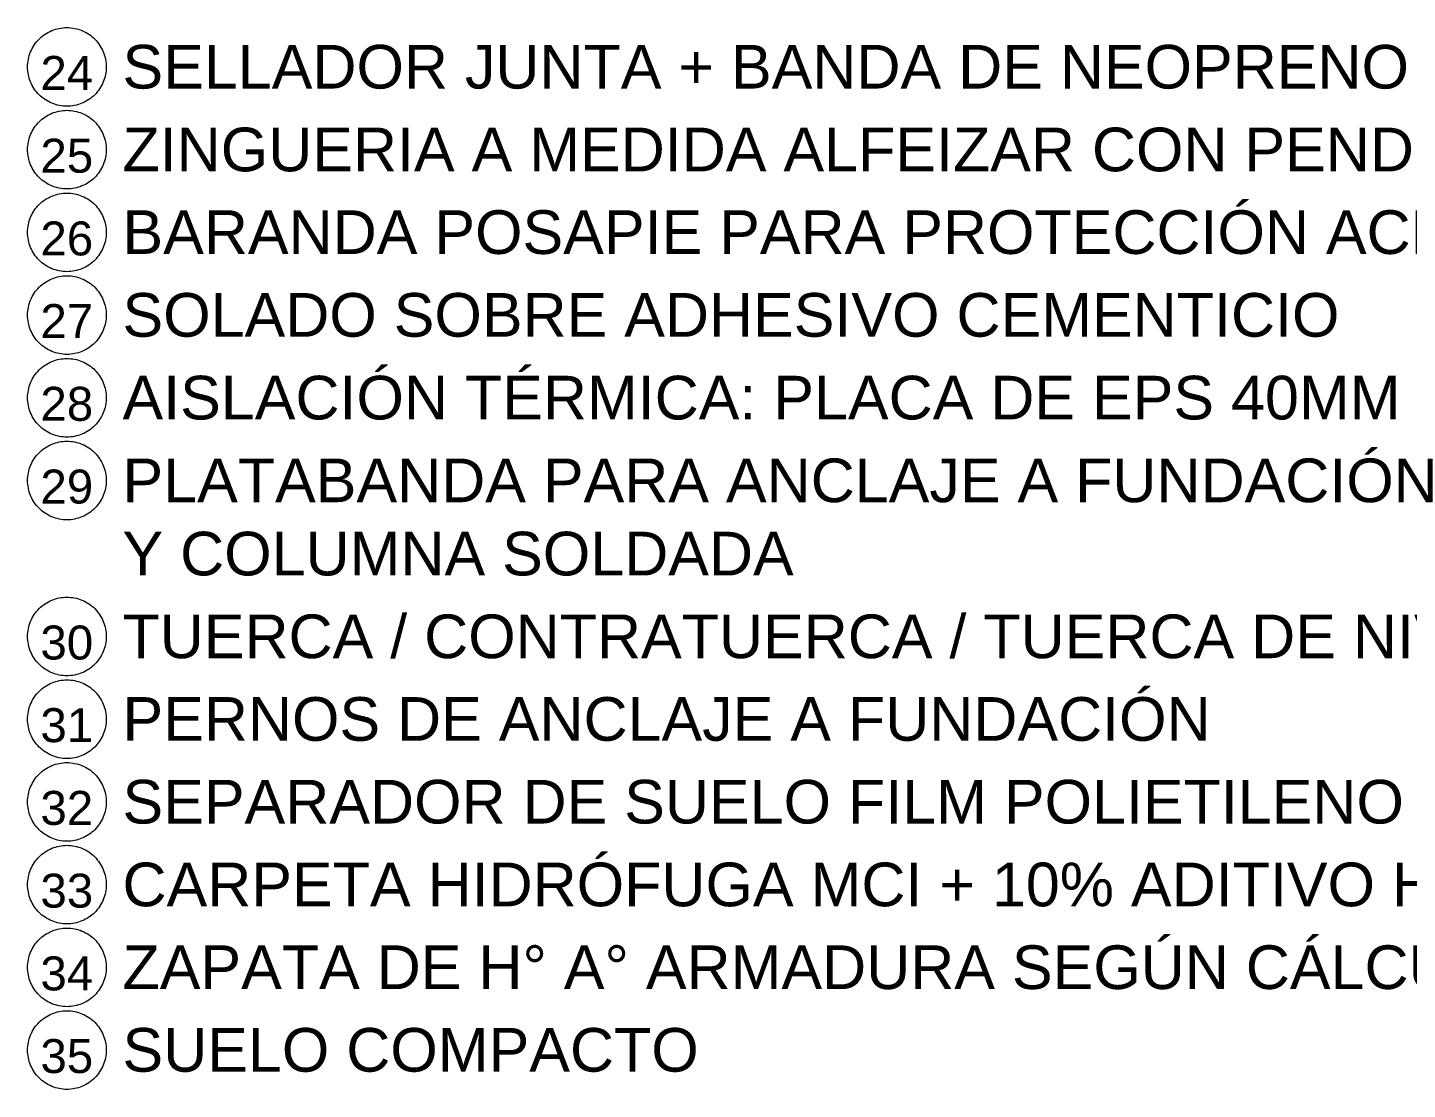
# Model space of a CAD drawing. Header units: millimetres. Extents: x 0 to 297, y 0 to 420.
# Drawn here: x 200.5 to 251.4, y 82.1 to 121.2 of the extents above; entities that cross this region are included whole.
import ezdxf

# ---------------------------------------------------------------- set-up
doc = ezdxf.new("R2010")
doc.units = ezdxf.units.MM
doc.layers.add('1-CORTE-LINEAS', color=7, linetype='Continuous')
doc.layers.add('3-REFERENCIAS', color=7, linetype='Continuous')
doc.styles.add('ARIAL', font='arial.ttf')

msp = doc.modelspace()

# ---------------------------------------------------------------- linework, layer by layer
at = {"layer": '1-CORTE-LINEAS', "color": 7, "lineweight": 15}
for points in [[(203.399, 119.752), (203.397, 119.681), (203.392, 119.61), (203.383, 119.539), (203.371, 119.469), (203.356, 119.4), (203.337, 119.331), (203.314, 119.264), (203.289, 119.197), (203.26, 119.132), (203.228, 119.069), (203.193, 119.007), (203.155, 118.947), (203.114, 118.888), (203.07, 118.832), (203.024, 118.778), (202.974, 118.727), (202.923, 118.678), (202.869, 118.631), (202.813, 118.588), (202.755, 118.547), (202.694, 118.508), (202.633, 118.473), (202.569, 118.441), (202.504, 118.413), (202.437, 118.387), (202.37, 118.365), (202.301, 118.346), (202.232, 118.33), (202.162, 118.318), (202.091, 118.309), (202.02, 118.304), (201.949, 118.302), (201.878, 118.304), (201.807, 118.309), (201.736, 118.318), (201.666, 118.33), (201.597, 118.346), (201.528, 118.365), (201.461, 118.387), (201.394, 118.413), (201.329, 118.441), (201.266, 118.473), (201.204, 118.508), (201.144, 118.547), (201.085, 118.588), (201.029, 118.631), (200.975, 118.678), (200.924, 118.727), (200.875, 118.778), (200.828, 118.832), (200.784, 118.888), (200.743, 118.947), (200.705, 119.007), (200.67, 119.069), (200.638, 119.132), (200.609, 119.197), (200.584, 119.264), (200.562, 119.331), (200.543, 119.4), (200.527, 119.469), (200.515, 119.539), (200.506, 119.61), (200.501, 119.681), (200.499, 119.752), (200.501, 119.823), (200.506, 119.894), (200.515, 119.965), (200.527, 120.035), (200.543, 120.105), (200.562, 120.173), (200.584, 120.241), (200.609, 120.307), (200.638, 120.372), (200.67, 120.436), (200.705, 120.498), (200.743, 120.558), (200.784, 120.616), (200.828, 120.672), (200.875, 120.726), (200.924, 120.777), (200.975, 120.827), (201.029, 120.873), (201.085, 120.917), (201.143, 120.958), (201.204, 120.996), (201.266, 121.031), (201.329, 121.063), (201.394, 121.092), (201.461, 121.117), (201.528, 121.14), (201.597, 121.159), (201.666, 121.174), (201.736, 121.186), (201.807, 121.195), (201.878, 121.2), (201.949, 121.202), (202.02, 121.2), (202.091, 121.195), (202.162, 121.186), (202.232, 121.174), (202.301, 121.159), (202.37, 121.14), (202.437, 121.117), (202.504, 121.092), (202.569, 121.063), (202.633, 121.031), (202.694, 120.996), (202.755, 120.958), (202.813, 120.917), (202.869, 120.873), (202.923, 120.827), (202.974, 120.777), (203.024, 120.726), (203.07, 120.672), (203.114, 120.616), (203.155, 120.558), (203.193, 120.498), (203.228, 120.436), (203.26, 120.372), (203.289, 120.307), (203.314, 120.241), (203.337, 120.173), (203.356, 120.105), (203.371, 120.035), (203.383, 119.965), (203.392, 119.894), (203.397, 119.823), (203.399, 119.752)], [(203.399, 116.702), (203.397, 116.631), (203.392, 116.56), (203.383, 116.489), (203.371, 116.419), (203.356, 116.35), (203.337, 116.281), (203.314, 116.214), (203.289, 116.147), (203.26, 116.082), (203.228, 116.019), (203.193, 115.957), (203.155, 115.897), (203.114, 115.838), (203.07, 115.782), (203.024, 115.728), (202.974, 115.677), (202.923, 115.628), (202.869, 115.581), (202.813, 115.538), (202.755, 115.497), (202.694, 115.458), (202.633, 115.423), (202.569, 115.391), (202.504, 115.363), (202.437, 115.337), (202.37, 115.315), (202.301, 115.296), (202.232, 115.28), (202.162, 115.268), (202.091, 115.259), (202.02, 115.254), (201.949, 115.252), (201.878, 115.254), (201.807, 115.259), (201.736, 115.268), (201.666, 115.28), (201.597, 115.296), (201.528, 115.315), (201.461, 115.337), (201.394, 115.363), (201.329, 115.391), (201.266, 115.423), (201.204, 115.458), (201.144, 115.497), (201.085, 115.538), (201.029, 115.581), (200.975, 115.628), (200.924, 115.677), (200.875, 115.728), (200.828, 115.782), (200.784, 115.838), (200.743, 115.897), (200.705, 115.957), (200.67, 116.019), (200.638, 116.082), (200.609, 116.147), (200.584, 116.214), (200.562, 116.281), (200.543, 116.35), (200.527, 116.419), (200.515, 116.489), (200.506, 116.56), (200.501, 116.631), (200.499, 116.702), (200.501, 116.773), (200.506, 116.844), (200.515, 116.915), (200.527, 116.985), (200.543, 117.055), (200.562, 117.123), (200.584, 117.191), (200.609, 117.257), (200.638, 117.322), (200.67, 117.386), (200.705, 117.448), (200.743, 117.508), (200.784, 117.566), (200.828, 117.622), (200.875, 117.676), (200.924, 117.727), (200.975, 117.777), (201.029, 117.823), (201.085, 117.867), (201.143, 117.908), (201.204, 117.946), (201.266, 117.981), (201.329, 118.013), (201.394, 118.042), (201.461, 118.067), (201.528, 118.09), (201.597, 118.109), (201.666, 118.124), (201.736, 118.136), (201.807, 118.145), (201.878, 118.15), (201.949, 118.152), (202.02, 118.15), (202.091, 118.145), (202.162, 118.136), (202.232, 118.124), (202.301, 118.109), (202.37, 118.09), (202.437, 118.067), (202.504, 118.042), (202.569, 118.013), (202.633, 117.981), (202.694, 117.946), (202.755, 117.908), (202.813, 117.867), (202.869, 117.823), (202.923, 117.777), (202.974, 117.727), (203.024, 117.676), (203.07, 117.622), (203.114, 117.566), (203.155, 117.508), (203.193, 117.448), (203.228, 117.386), (203.26, 117.322), (203.289, 117.257), (203.314, 117.191), (203.337, 117.123), (203.356, 117.055), (203.371, 116.985), (203.383, 116.915), (203.392, 116.844), (203.397, 116.773), (203.399, 116.702)], [(203.399, 113.652), (203.397, 113.581), (203.392, 113.51), (203.383, 113.44), (203.371, 113.369), (203.356, 113.3), (203.337, 113.231), (203.314, 113.164), (203.289, 113.097), (203.26, 113.032), (203.228, 112.969), (203.193, 112.907), (203.155, 112.847), (203.114, 112.788), (203.07, 112.732), (203.024, 112.679), (202.974, 112.627), (202.923, 112.578), (202.869, 112.531), (202.813, 112.488), (202.755, 112.447), (202.694, 112.408), (202.633, 112.373), (202.569, 112.341), (202.504, 112.313), (202.437, 112.287), (202.37, 112.265), (202.301, 112.246), (202.232, 112.23), (202.162, 112.218), (202.091, 112.209), (202.02, 112.204), (201.949, 112.202), (201.878, 112.204), (201.807, 112.209), (201.736, 112.218), (201.666, 112.23), (201.597, 112.246), (201.528, 112.265), (201.461, 112.287), (201.394, 112.313), (201.329, 112.341), (201.266, 112.373), (201.204, 112.408), (201.144, 112.447), (201.085, 112.488), (201.029, 112.531), (200.975, 112.578), (200.924, 112.627), (200.875, 112.679), (200.828, 112.732), (200.784, 112.788), (200.743, 112.847), (200.705, 112.907), (200.67, 112.969), (200.638, 113.032), (200.609, 113.097), (200.584, 113.164), (200.562, 113.231), (200.543, 113.3), (200.527, 113.369), (200.515, 113.44), (200.506, 113.51), (200.501, 113.581), (200.499, 113.652), (200.501, 113.723), (200.506, 113.794), (200.515, 113.865), (200.527, 113.935), (200.543, 114.005), (200.562, 114.073), (200.584, 114.141), (200.609, 114.207), (200.638, 114.272), (200.67, 114.336), (200.705, 114.398), (200.743, 114.458), (200.784, 114.516), (200.828, 114.572), (200.875, 114.626), (200.924, 114.677), (200.975, 114.727), (201.029, 114.773), (201.085, 114.817), (201.143, 114.858), (201.204, 114.896), (201.266, 114.931), (201.329, 114.963), (201.394, 114.992), (201.461, 115.017), (201.528, 115.04), (201.597, 115.059), (201.666, 115.074), (201.736, 115.086), (201.807, 115.095), (201.878, 115.1), (201.949, 115.102), (202.02, 115.1), (202.091, 115.095), (202.162, 115.086), (202.232, 115.074), (202.301, 115.059), (202.37, 115.04), (202.437, 115.017), (202.504, 114.992), (202.569, 114.963), (202.633, 114.931), (202.694, 114.896), (202.755, 114.858), (202.813, 114.817), (202.869, 114.773), (202.923, 114.727), (202.974, 114.677), (203.024, 114.626), (203.07, 114.572), (203.114, 114.516), (203.155, 114.458), (203.193, 114.398), (203.228, 114.336), (203.26, 114.272), (203.289, 114.207), (203.314, 114.141), (203.337, 114.073), (203.356, 114.005), (203.371, 113.935), (203.383, 113.865), (203.392, 113.794), (203.397, 113.723), (203.399, 113.652)], [(203.399, 110.602), (203.397, 110.531), (203.392, 110.46), (203.383, 110.39), (203.371, 110.319), (203.356, 110.25), (203.337, 110.181), (203.314, 110.114), (203.289, 110.047), (203.26, 109.982), (203.228, 109.919), (203.193, 109.857), (203.155, 109.797), (203.114, 109.738), (203.07, 109.682), (203.024, 109.628), (202.974, 109.577), (202.923, 109.528), (202.869, 109.481), (202.813, 109.438), (202.755, 109.397), (202.694, 109.358), (202.633, 109.323), (202.569, 109.291), (202.504, 109.263), (202.437, 109.237), (202.37, 109.215), (202.301, 109.196), (202.232, 109.18), (202.162, 109.168), (202.091, 109.159), (202.02, 109.154), (201.949, 109.152), (201.878, 109.154), (201.807, 109.159), (201.736, 109.168), (201.666, 109.18), (201.597, 109.196), (201.528, 109.215), (201.461, 109.237), (201.394, 109.263), (201.329, 109.291), (201.266, 109.323), (201.204, 109.358), (201.144, 109.397), (201.085, 109.438), (201.029, 109.481), (200.975, 109.528), (200.924, 109.577), (200.875, 109.628), (200.828, 109.682), (200.784, 109.738), (200.743, 109.797), (200.705, 109.857), (200.67, 109.919), (200.638, 109.982), (200.609, 110.047), (200.584, 110.114), (200.562, 110.181), (200.543, 110.25), (200.527, 110.319), (200.515, 110.39), (200.506, 110.46), (200.501, 110.531), (200.499, 110.602), (200.501, 110.673), (200.506, 110.744), (200.515, 110.815), (200.527, 110.885), (200.543, 110.955), (200.562, 111.023), (200.584, 111.091), (200.609, 111.157), (200.638, 111.222), (200.67, 111.286), (200.705, 111.348), (200.743, 111.408), (200.784, 111.466), (200.828, 111.522), (200.875, 111.576), (200.924, 111.628), (200.975, 111.677), (201.029, 111.723), (201.085, 111.767), (201.143, 111.808), (201.204, 111.846), (201.266, 111.881), (201.329, 111.913), (201.394, 111.942), (201.461, 111.967), (201.528, 111.99), (201.597, 112.009), (201.666, 112.024), (201.736, 112.036), (201.807, 112.045), (201.878, 112.05), (201.949, 112.052), (202.02, 112.05), (202.091, 112.045), (202.162, 112.036), (202.232, 112.024), (202.301, 112.009), (202.37, 111.99), (202.437, 111.967), (202.504, 111.942), (202.569, 111.913), (202.633, 111.881), (202.694, 111.846), (202.755, 111.808), (202.813, 111.767), (202.869, 111.723), (202.923, 111.677), (202.974, 111.628), (203.024, 111.576), (203.07, 111.522), (203.114, 111.466), (203.155, 111.408), (203.193, 111.348), (203.228, 111.286), (203.26, 111.222), (203.289, 111.157), (203.314, 111.091), (203.337, 111.023), (203.356, 110.955), (203.371, 110.885), (203.383, 110.815), (203.392, 110.744), (203.397, 110.673), (203.399, 110.602)], [(203.399, 107.552), (203.397, 107.481), (203.392, 107.41), (203.383, 107.34), (203.371, 107.269), (203.356, 107.2), (203.337, 107.131), (203.314, 107.064), (203.289, 106.997), (203.26, 106.932), (203.228, 106.869), (203.193, 106.807), (203.155, 106.747), (203.114, 106.688), (203.07, 106.632), (203.024, 106.579), (202.974, 106.527), (202.923, 106.478), (202.869, 106.431), (202.813, 106.388), (202.755, 106.347), (202.694, 106.308), (202.633, 106.273), (202.569, 106.241), (202.504, 106.213), (202.437, 106.187), (202.37, 106.165), (202.301, 106.146), (202.232, 106.13), (202.162, 106.118), (202.091, 106.109), (202.02, 106.104), (201.949, 106.102), (201.878, 106.104), (201.807, 106.109), (201.736, 106.118), (201.666, 106.13), (201.597, 106.146), (201.528, 106.165), (201.461, 106.187), (201.394, 106.213), (201.329, 106.241), (201.266, 106.273), (201.204, 106.308), (201.144, 106.347), (201.085, 106.388), (201.029, 106.431), (200.975, 106.478), (200.924, 106.527), (200.875, 106.578), (200.828, 106.632), (200.784, 106.688), (200.743, 106.747), (200.705, 106.807), (200.67, 106.869), (200.638, 106.932), (200.609, 106.997), (200.584, 107.064), (200.562, 107.131), (200.543, 107.2), (200.527, 107.269), (200.515, 107.34), (200.506, 107.41), (200.501, 107.481), (200.499, 107.552), (200.501, 107.623), (200.506, 107.694), (200.515, 107.765), (200.527, 107.835), (200.543, 107.905), (200.562, 107.973), (200.584, 108.041), (200.609, 108.107), (200.638, 108.172), (200.67, 108.236), (200.705, 108.298), (200.743, 108.358), (200.784, 108.416), (200.828, 108.472), (200.875, 108.526), (200.924, 108.578), (200.975, 108.627), (201.029, 108.673), (201.085, 108.717), (201.143, 108.758), (201.204, 108.796), (201.266, 108.831), (201.329, 108.863), (201.394, 108.892), (201.461, 108.917), (201.528, 108.94), (201.597, 108.959), (201.666, 108.974), (201.736, 108.986), (201.807, 108.995), (201.878, 109), (201.949, 109.002), (202.02, 109), (202.091, 108.995), (202.162, 108.986), (202.232, 108.974), (202.301, 108.959), (202.37, 108.94), (202.437, 108.917), (202.504, 108.892), (202.569, 108.863), (202.633, 108.831), (202.694, 108.796), (202.755, 108.758), (202.813, 108.717), (202.869, 108.673), (202.923, 108.627), (202.974, 108.577), (203.024, 108.526), (203.07, 108.472), (203.114, 108.416), (203.155, 108.358), (203.193, 108.298), (203.228, 108.236), (203.26, 108.172), (203.289, 108.107), (203.314, 108.041), (203.337, 107.973), (203.356, 107.905), (203.371, 107.835), (203.383, 107.765), (203.392, 107.694), (203.397, 107.623), (203.399, 107.552)], [(203.399, 104.502), (203.397, 104.431), (203.392, 104.36), (203.383, 104.29), (203.371, 104.219), (203.356, 104.15), (203.337, 104.081), (203.314, 104.014), (203.289, 103.947), (203.26, 103.882), (203.228, 103.819), (203.193, 103.757), (203.155, 103.697), (203.114, 103.638), (203.07, 103.582), (203.024, 103.529), (202.974, 103.477), (202.923, 103.428), (202.869, 103.381), (202.813, 103.338), (202.755, 103.297), (202.694, 103.259), (202.633, 103.223), (202.569, 103.192), (202.504, 103.163), (202.437, 103.137), (202.37, 103.115), (202.301, 103.096), (202.232, 103.08), (202.162, 103.068), (202.091, 103.059), (202.02, 103.054), (201.949, 103.052), (201.878, 103.054), (201.807, 103.059), (201.736, 103.068), (201.666, 103.08), (201.597, 103.096), (201.528, 103.115), (201.461, 103.137), (201.394, 103.163), (201.329, 103.192), (201.266, 103.223), (201.204, 103.259), (201.144, 103.297), (201.085, 103.338), (201.029, 103.381), (200.975, 103.428), (200.924, 103.477), (200.875, 103.529), (200.828, 103.582), (200.784, 103.638), (200.743, 103.697), (200.705, 103.757), (200.67, 103.819), (200.638, 103.882), (200.609, 103.947), (200.584, 104.014), (200.562, 104.081), (200.543, 104.15), (200.527, 104.219), (200.515, 104.29), (200.506, 104.36), (200.501, 104.431), (200.499, 104.502), (200.501, 104.573), (200.506, 104.644), (200.515, 104.715), (200.527, 104.785), (200.543, 104.855), (200.562, 104.923), (200.584, 104.991), (200.609, 105.057), (200.638, 105.122), (200.67, 105.186), (200.705, 105.248), (200.743, 105.308), (200.784, 105.366), (200.828, 105.422), (200.875, 105.476), (200.924, 105.527), (200.975, 105.577), (201.029, 105.623), (201.085, 105.667), (201.143, 105.708), (201.204, 105.746), (201.266, 105.781), (201.329, 105.813), (201.394, 105.842), (201.461, 105.867), (201.528, 105.89), (201.597, 105.909), (201.666, 105.924), (201.736, 105.936), (201.807, 105.945), (201.878, 105.95), (201.949, 105.952), (202.02, 105.95), (202.091, 105.945), (202.162, 105.937), (202.232, 105.924), (202.301, 105.909), (202.37, 105.89), (202.437, 105.867), (202.504, 105.842), (202.569, 105.813), (202.633, 105.781), (202.694, 105.746), (202.755, 105.708), (202.813, 105.667), (202.869, 105.623), (202.923, 105.577), (202.974, 105.528), (203.024, 105.476), (203.07, 105.422), (203.114, 105.366), (203.155, 105.308), (203.193, 105.248), (203.228, 105.186), (203.26, 105.122), (203.289, 105.057), (203.314, 104.991), (203.337, 104.923), (203.356, 104.855), (203.371, 104.785), (203.383, 104.715), (203.392, 104.644), (203.397, 104.573), (203.399, 104.502)], [(203.399, 98.752), (203.397, 98.681), (203.392, 98.61), (203.383, 98.54), (203.371, 98.469), (203.356, 98.4), (203.337, 98.331), (203.314, 98.264), (203.289, 98.197), (203.26, 98.132), (203.228, 98.069), (203.193, 98.007), (203.155, 97.947), (203.114, 97.888), (203.07, 97.832), (203.024, 97.779), (202.974, 97.727), (202.923, 97.678), (202.869, 97.631), (202.813, 97.588), (202.755, 97.547), (202.694, 97.509), (202.633, 97.474), (202.569, 97.442), (202.504, 97.413), (202.437, 97.387), (202.37, 97.365), (202.301, 97.346), (202.232, 97.33), (202.162, 97.318), (202.091, 97.309), (202.02, 97.304), (201.949, 97.302), (201.878, 97.304), (201.807, 97.309), (201.736, 97.318), (201.666, 97.33), (201.597, 97.346), (201.528, 97.365), (201.461, 97.387), (201.394, 97.413), (201.329, 97.442), (201.266, 97.474), (201.204, 97.509), (201.144, 97.547), (201.085, 97.588), (201.029, 97.631), (200.975, 97.678), (200.924, 97.727), (200.875, 97.779), (200.828, 97.832), (200.784, 97.888), (200.743, 97.947), (200.705, 98.007), (200.67, 98.069), (200.638, 98.132), (200.609, 98.197), (200.584, 98.264), (200.562, 98.331), (200.543, 98.4), (200.527, 98.469), (200.515, 98.54), (200.506, 98.61), (200.501, 98.681), (200.499, 98.752), (200.501, 98.823), (200.506, 98.894), (200.515, 98.965), (200.527, 99.035), (200.543, 99.105), (200.562, 99.173), (200.584, 99.241), (200.609, 99.307), (200.638, 99.372), (200.67, 99.436), (200.705, 99.498), (200.743, 99.558), (200.784, 99.616), (200.828, 99.672), (200.875, 99.726), (200.924, 99.778), (200.975, 99.827), (201.029, 99.873), (201.085, 99.917), (201.143, 99.958), (201.204, 99.996), (201.266, 100.031), (201.329, 100.063), (201.394, 100.092), (201.461, 100.118), (201.528, 100.14), (201.597, 100.159), (201.666, 100.174), (201.736, 100.187), (201.807, 100.195), (201.878, 100.2), (201.949, 100.202), (202.02, 100.2), (202.091, 100.195), (202.162, 100.187), (202.232, 100.174), (202.301, 100.159), (202.37, 100.14), (202.437, 100.118), (202.504, 100.092), (202.569, 100.063), (202.633, 100.031), (202.694, 99.996), (202.755, 99.958), (202.813, 99.917), (202.869, 99.873), (202.923, 99.827), (202.974, 99.778), (203.024, 99.726), (203.07, 99.672), (203.114, 99.616), (203.155, 99.558), (203.193, 99.498), (203.228, 99.436), (203.26, 99.372), (203.289, 99.307), (203.314, 99.241), (203.337, 99.173), (203.356, 99.105), (203.371, 99.035), (203.383, 98.965), (203.392, 98.894), (203.397, 98.823), (203.399, 98.752)], [(203.399, 95.702), (203.397, 95.631), (203.392, 95.56), (203.383, 95.49), (203.371, 95.419), (203.356, 95.35), (203.337, 95.281), (203.314, 95.214), (203.289, 95.147), (203.26, 95.082), (203.228, 95.019), (203.193, 94.957), (203.155, 94.897), (203.114, 94.838), (203.07, 94.782), (203.024, 94.729), (202.974, 94.677), (202.923, 94.628), (202.869, 94.581), (202.813, 94.538), (202.755, 94.497), (202.694, 94.459), (202.633, 94.424), (202.569, 94.392), (202.504, 94.363), (202.437, 94.337), (202.37, 94.315), (202.301, 94.296), (202.232, 94.28), (202.162, 94.268), (202.091, 94.259), (202.02, 94.254), (201.949, 94.252), (201.878, 94.254), (201.807, 94.259), (201.736, 94.268), (201.666, 94.28), (201.597, 94.296), (201.528, 94.315), (201.461, 94.337), (201.394, 94.363), (201.329, 94.392), (201.266, 94.424), (201.204, 94.459), (201.144, 94.497), (201.085, 94.538), (201.029, 94.581), (200.975, 94.628), (200.924, 94.677), (200.875, 94.729), (200.828, 94.782), (200.784, 94.838), (200.743, 94.897), (200.705, 94.957), (200.67, 95.019), (200.638, 95.082), (200.609, 95.147), (200.584, 95.214), (200.562, 95.281), (200.543, 95.35), (200.527, 95.419), (200.515, 95.49), (200.506, 95.56), (200.501, 95.631), (200.499, 95.702), (200.501, 95.774), (200.506, 95.844), (200.515, 95.915), (200.527, 95.985), (200.543, 96.055), (200.562, 96.123), (200.584, 96.191), (200.609, 96.257), (200.638, 96.322), (200.67, 96.386), (200.705, 96.448), (200.743, 96.508), (200.784, 96.566), (200.828, 96.622), (200.875, 96.676), (200.924, 96.728), (200.975, 96.777), (201.029, 96.823), (201.085, 96.867), (201.143, 96.908), (201.204, 96.946), (201.266, 96.981), (201.329, 97.013), (201.394, 97.042), (201.461, 97.068), (201.528, 97.09), (201.597, 97.109), (201.666, 97.124), (201.736, 97.137), (201.807, 97.145), (201.878, 97.151), (201.949, 97.152), (202.02, 97.151), (202.091, 97.145), (202.162, 97.137), (202.232, 97.124), (202.301, 97.109), (202.37, 97.09), (202.437, 97.068), (202.504, 97.042), (202.569, 97.013), (202.633, 96.981), (202.694, 96.946), (202.755, 96.908), (202.813, 96.867), (202.869, 96.823), (202.923, 96.777), (202.974, 96.728), (203.024, 96.676), (203.07, 96.622), (203.114, 96.566), (203.155, 96.508), (203.193, 96.448), (203.228, 96.386), (203.26, 96.322), (203.289, 96.257), (203.314, 96.191), (203.337, 96.123), (203.356, 96.055), (203.371, 95.985), (203.383, 95.915), (203.392, 95.844), (203.397, 95.774), (203.399, 95.702)], [(203.399, 92.652), (203.397, 92.581), (203.392, 92.51), (203.383, 92.44), (203.371, 92.369), (203.356, 92.3), (203.337, 92.231), (203.314, 92.164), (203.289, 92.097), (203.26, 92.032), (203.228, 91.969), (203.193, 91.907), (203.155, 91.847), (203.114, 91.789), (203.07, 91.732), (203.024, 91.679), (202.974, 91.627), (202.923, 91.578), (202.869, 91.531), (202.813, 91.488), (202.755, 91.447), (202.694, 91.409), (202.633, 91.374), (202.569, 91.342), (202.504, 91.313), (202.437, 91.287), (202.37, 91.265), (202.301, 91.246), (202.232, 91.23), (202.162, 91.218), (202.091, 91.209), (202.02, 91.204), (201.949, 91.202), (201.878, 91.204), (201.807, 91.209), (201.736, 91.218), (201.666, 91.23), (201.597, 91.246), (201.528, 91.265), (201.461, 91.287), (201.394, 91.313), (201.329, 91.342), (201.266, 91.374), (201.204, 91.409), (201.144, 91.447), (201.085, 91.488), (201.029, 91.531), (200.975, 91.578), (200.924, 91.627), (200.875, 91.679), (200.828, 91.732), (200.784, 91.789), (200.743, 91.847), (200.705, 91.907), (200.67, 91.969), (200.638, 92.032), (200.609, 92.097), (200.584, 92.164), (200.562, 92.231), (200.543, 92.3), (200.527, 92.369), (200.515, 92.44), (200.506, 92.51), (200.501, 92.581), (200.499, 92.652), (200.501, 92.724), (200.506, 92.794), (200.515, 92.865), (200.527, 92.935), (200.543, 93.005), (200.562, 93.073), (200.584, 93.141), (200.609, 93.207), (200.638, 93.272), (200.67, 93.336), (200.705, 93.398), (200.743, 93.458), (200.784, 93.516), (200.828, 93.572), (200.875, 93.626), (200.924, 93.678), (200.975, 93.727), (201.029, 93.773), (201.085, 93.817), (201.143, 93.858), (201.204, 93.896), (201.266, 93.931), (201.329, 93.963), (201.394, 93.992), (201.461, 94.018), (201.528, 94.04), (201.597, 94.059), (201.666, 94.074), (201.736, 94.087), (201.807, 94.095), (201.878, 94.101), (201.949, 94.102), (202.02, 94.101), (202.091, 94.095), (202.162, 94.087), (202.232, 94.074), (202.301, 94.059), (202.37, 94.04), (202.437, 94.018), (202.504, 93.992), (202.569, 93.963), (202.633, 93.931), (202.694, 93.896), (202.755, 93.858), (202.813, 93.817), (202.869, 93.773), (202.923, 93.727), (202.974, 93.678), (203.024, 93.626), (203.07, 93.572), (203.114, 93.516), (203.155, 93.458), (203.193, 93.398), (203.228, 93.336), (203.26, 93.272), (203.289, 93.207), (203.314, 93.141), (203.337, 93.073), (203.356, 93.005), (203.371, 92.935), (203.383, 92.865), (203.392, 92.794), (203.397, 92.724), (203.399, 92.652)], [(203.399, 89.602), (203.397, 89.531), (203.392, 89.46), (203.383, 89.39), (203.371, 89.319), (203.356, 89.25), (203.337, 89.181), (203.314, 89.114), (203.289, 89.047), (203.26, 88.982), (203.228, 88.919), (203.193, 88.857), (203.155, 88.797), (203.114, 88.739), (203.07, 88.683), (203.024, 88.629), (202.974, 88.577), (202.923, 88.528), (202.869, 88.481), (202.813, 88.438), (202.755, 88.397), (202.694, 88.359), (202.633, 88.324), (202.569, 88.292), (202.504, 88.263), (202.437, 88.237), (202.37, 88.215), (202.301, 88.196), (202.232, 88.18), (202.162, 88.168), (202.091, 88.159), (202.02, 88.154), (201.949, 88.152), (201.878, 88.154), (201.807, 88.159), (201.736, 88.168), (201.666, 88.18), (201.597, 88.196), (201.528, 88.215), (201.461, 88.237), (201.394, 88.263), (201.329, 88.292), (201.266, 88.324), (201.204, 88.359), (201.144, 88.397), (201.085, 88.438), (201.029, 88.481), (200.975, 88.528), (200.924, 88.577), (200.875, 88.629), (200.828, 88.683), (200.784, 88.739), (200.743, 88.797), (200.705, 88.857), (200.67, 88.919), (200.638, 88.982), (200.609, 89.047), (200.584, 89.114), (200.562, 89.181), (200.543, 89.25), (200.527, 89.319), (200.515, 89.39), (200.506, 89.46), (200.501, 89.531), (200.499, 89.602), (200.501, 89.674), (200.506, 89.744), (200.515, 89.815), (200.527, 89.885), (200.543, 89.955), (200.562, 90.023), (200.584, 90.091), (200.609, 90.157), (200.638, 90.222), (200.67, 90.286), (200.705, 90.348), (200.743, 90.408), (200.784, 90.466), (200.828, 90.522), (200.875, 90.576), (200.924, 90.628), (200.975, 90.677), (201.029, 90.723), (201.085, 90.767), (201.143, 90.808), (201.204, 90.846), (201.266, 90.881), (201.329, 90.913), (201.394, 90.942), (201.461, 90.968), (201.528, 90.99), (201.597, 91.009), (201.666, 91.024), (201.736, 91.037), (201.807, 91.045), (201.878, 91.051), (201.949, 91.052), (202.02, 91.051), (202.091, 91.045), (202.162, 91.037), (202.232, 91.024), (202.301, 91.009), (202.37, 90.99), (202.437, 90.968), (202.504, 90.942), (202.569, 90.913), (202.633, 90.881), (202.694, 90.846), (202.755, 90.808), (202.813, 90.767), (202.869, 90.723), (202.923, 90.677), (202.974, 90.628), (203.024, 90.576), (203.07, 90.522), (203.114, 90.466), (203.155, 90.408), (203.193, 90.348), (203.228, 90.286), (203.26, 90.222), (203.289, 90.157), (203.314, 90.091), (203.337, 90.023), (203.356, 89.955), (203.371, 89.885), (203.383, 89.815), (203.392, 89.744), (203.397, 89.674), (203.399, 89.602)], [(203.399, 86.552), (203.397, 86.481), (203.392, 86.41), (203.383, 86.34), (203.371, 86.269), (203.356, 86.2), (203.337, 86.131), (203.314, 86.064), (203.289, 85.997), (203.26, 85.932), (203.228, 85.869), (203.193, 85.807), (203.155, 85.747), (203.114, 85.689), (203.07, 85.632), (203.024, 85.579), (202.974, 85.527), (202.923, 85.478), (202.869, 85.431), (202.813, 85.388), (202.755, 85.347), (202.694, 85.309), (202.633, 85.274), (202.569, 85.242), (202.504, 85.213), (202.437, 85.187), (202.37, 85.165), (202.301, 85.146), (202.232, 85.13), (202.162, 85.118), (202.091, 85.109), (202.02, 85.104), (201.949, 85.102), (201.878, 85.104), (201.807, 85.109), (201.736, 85.118), (201.666, 85.13), (201.597, 85.146), (201.528, 85.165), (201.461, 85.187), (201.394, 85.213), (201.329, 85.242), (201.266, 85.274), (201.204, 85.309), (201.144, 85.347), (201.085, 85.388), (201.029, 85.431), (200.975, 85.478), (200.924, 85.527), (200.875, 85.579), (200.828, 85.632), (200.784, 85.689), (200.743, 85.747), (200.705, 85.807), (200.67, 85.869), (200.638, 85.932), (200.609, 85.997), (200.584, 86.064), (200.562, 86.131), (200.543, 86.2), (200.527, 86.269), (200.515, 86.34), (200.506, 86.41), (200.501, 86.481), (200.499, 86.552), (200.501, 86.624), (200.506, 86.694), (200.515, 86.765), (200.527, 86.835), (200.543, 86.905), (200.562, 86.973), (200.584, 87.041), (200.609, 87.107), (200.638, 87.172), (200.67, 87.236), (200.705, 87.298), (200.743, 87.358), (200.784, 87.416), (200.828, 87.472), (200.875, 87.526), (200.924, 87.578), (200.975, 87.627), (201.029, 87.673), (201.085, 87.717), (201.143, 87.758), (201.204, 87.796), (201.266, 87.831), (201.329, 87.863), (201.394, 87.892), (201.461, 87.918), (201.528, 87.94), (201.597, 87.959), (201.666, 87.974), (201.736, 87.987), (201.807, 87.995), (201.878, 88.001), (201.949, 88.002), (202.02, 88.001), (202.091, 87.995), (202.162, 87.987), (202.232, 87.974), (202.301, 87.959), (202.37, 87.94), (202.437, 87.918), (202.504, 87.892), (202.569, 87.863), (202.633, 87.831), (202.694, 87.796), (202.755, 87.758), (202.813, 87.717), (202.869, 87.673), (202.923, 87.627), (202.974, 87.578), (203.024, 87.526), (203.07, 87.472), (203.114, 87.416), (203.155, 87.358), (203.193, 87.298), (203.228, 87.236), (203.26, 87.172), (203.289, 87.107), (203.314, 87.041), (203.337, 86.973), (203.356, 86.905), (203.371, 86.835), (203.383, 86.765), (203.392, 86.694), (203.397, 86.624), (203.399, 86.552)], [(203.399, 83.502), (203.397, 83.431), (203.392, 83.36), (203.383, 83.29), (203.371, 83.22), (203.356, 83.15), (203.337, 83.081), (203.314, 83.014), (203.289, 82.947), (203.26, 82.882), (203.228, 82.819), (203.193, 82.757), (203.155, 82.697), (203.114, 82.639), (203.07, 82.583), (203.024, 82.529), (202.974, 82.477), (202.923, 82.428), (202.869, 82.382), (202.813, 82.338), (202.755, 82.297), (202.694, 82.259), (202.633, 82.224), (202.569, 82.192), (202.504, 82.163), (202.437, 82.137), (202.37, 82.115), (202.301, 82.096), (202.232, 82.08), (202.162, 82.068), (202.091, 82.059), (202.02, 82.054), (201.949, 82.052), (201.878, 82.054), (201.807, 82.059), (201.736, 82.068), (201.666, 82.08), (201.597, 82.096), (201.528, 82.115), (201.461, 82.137), (201.394, 82.163), (201.329, 82.192), (201.266, 82.224), (201.204, 82.259), (201.144, 82.297), (201.085, 82.338), (201.029, 82.382), (200.975, 82.428), (200.924, 82.477), (200.875, 82.529), (200.828, 82.583), (200.784, 82.639), (200.743, 82.697), (200.705, 82.757), (200.67, 82.819), (200.638, 82.882), (200.609, 82.947), (200.584, 83.014), (200.562, 83.081), (200.543, 83.15), (200.527, 83.22), (200.515, 83.29), (200.506, 83.36), (200.501, 83.431), (200.499, 83.502), (200.501, 83.574), (200.506, 83.644), (200.515, 83.715), (200.527, 83.785), (200.543, 83.855), (200.562, 83.923), (200.584, 83.991), (200.609, 84.057), (200.638, 84.122), (200.67, 84.186), (200.705, 84.248), (200.743, 84.308), (200.784, 84.366), (200.828, 84.422), (200.875, 84.476), (200.924, 84.528), (200.975, 84.577), (201.029, 84.623), (201.085, 84.667), (201.143, 84.708), (201.204, 84.746), (201.266, 84.781), (201.329, 84.813), (201.394, 84.842), (201.461, 84.868), (201.528, 84.89), (201.597, 84.909), (201.666, 84.924), (201.736, 84.937), (201.807, 84.945), (201.878, 84.951), (201.949, 84.952), (202.02, 84.951), (202.091, 84.945), (202.162, 84.937), (202.232, 84.924), (202.301, 84.909), (202.37, 84.89), (202.437, 84.868), (202.504, 84.842), (202.569, 84.813), (202.633, 84.781), (202.694, 84.746), (202.755, 84.708), (202.813, 84.667), (202.869, 84.623), (202.923, 84.577), (202.974, 84.528), (203.024, 84.476), (203.07, 84.422), (203.114, 84.366), (203.155, 84.308), (203.193, 84.248), (203.228, 84.186), (203.26, 84.122), (203.289, 84.057), (203.314, 83.991), (203.337, 83.923), (203.356, 83.855), (203.371, 83.785), (203.383, 83.715), (203.392, 83.644), (203.397, 83.574), (203.399, 83.502)]]:
    msp.add_lwpolyline(points, dxfattribs=at)

# ---------------------------------------------------------------- texts
at = {"layer": '3-REFERENCIAS', "color": 7, "style": 'ARIAL'}
for s, height, p in [('SELLADOR JUNTA + BANDA DE NEOPRENO', 1.61025, (203.998, 118.954)), ('24', 1.2522, (200.972, 118.904)), ('ZINGUERIA A MEDIDA ALFEIZAR CON PENDIENTE', 1.61025, (203.998, 115.903)), ('25', 1.2522, (200.972, 115.853)), ('BARANDA POSAPIE PARA PROTECCIÓN ACERO INOXIDABLE', 1.61025, (203.998, 112.856)), ('26', 1.2522, (200.972, 112.802)), ('SOLADO SOBRE ADHESIVO CEMENTICIO', 1.61025, (203.998, 109.805)), ('27', 1.2522, (200.972, 109.755)), ('AISLACIÓN TÉRMICA: PLACA DE EPS 40MM', 1.61025, (203.998, 106.754)), ('28', 1.2522, (200.972, 106.704)), ('PLATABANDA PARA ANCLAJE A FUNDACIÓN', 1.61025, (203.998, 103.703)), ('29', 1.2522, (200.972, 103.653)), ('Y COLUMNA SOLDADA', 1.61025, (203.998, 101.003)), ('TUERCA / CONTRATUERCA / TUERCA DE NIVELACIÓN', 1.61025, (203.998, 97.952)), ('30', 1.2522, (200.972, 97.903)), ('PERNOS DE ANCLAJE A FUNDACIÓN', 1.61025, (203.998, 94.906)), ('31', 1.2522, (200.972, 94.856)), ('SEPARADOR DE SUELO FILM POLIETILENO 200µ', 1.61025, (203.998, 91.855)), ('32', 1.2522, (200.972, 91.805)), ('CARPETA HIDRÓFUGA MCI + 10% ADITIVO HIDRÓFUGO', 1.61025, (203.998, 88.804)), ('33', 1.2522, (200.972, 88.754)), ('ZAPATA DE H° A° ARMADURA SEGÚN CÁLCULO', 1.61025, (203.998, 85.753)), ('34', 1.2522, (200.972, 85.703)), ('SUELO COMPACTO', 1.61025, (203.998, 82.706)), ('35', 1.2522, (200.972, 82.656))]:
    msp.add_text(s, height=height, dxfattribs=at).set_placement(p)

doc.saveas('drawing.dxf')
